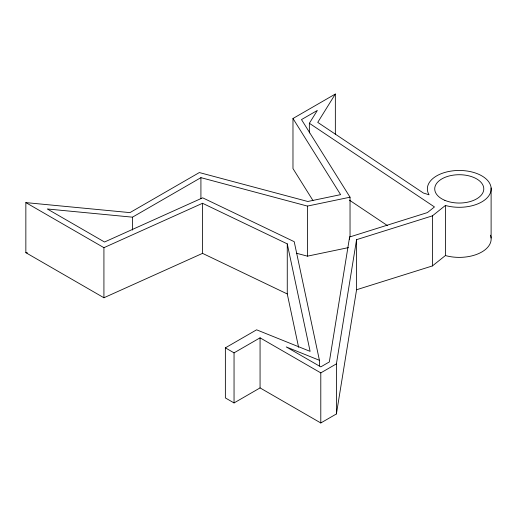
<?xml version="1.0" encoding="UTF-8"?>
<svg xmlns="http://www.w3.org/2000/svg" width="517" height="517" viewBox="0 0 517 517"><rect width="100%" height="100%" fill="white"/><g stroke="black" fill="none" stroke-linecap="round" stroke-linejoin="round"><path stroke-width="0.78" d="M350.035 236.78L350.035 197.197L301.489 119.589L317.335 110.444L309.36 123.272L434.467 206.942L427.417 212.584L349.602 237.006L329.323 361.945L320.792 366.876L286.25 346.933L319.422 360.291L319.422 365.946M298.606 347.308L287.265 293.953L202.535 253.362L103.923 297.76L25.85 252.684L25.85 202.606L103.923 247.675L202.535 203.278L287.265 243.869L310.11 351.36L256.6 329.814L225.367 347.844L225.367 397.928L234.046 402.937L260.064 387.912L320.792 422.971L336.405 413.955L336.405 363.871L356.568 239.662L432.406 215.854L445.396 205.469A31.899 18.418 0 0 0 490.575 192.369A31.899 18.418 0 0 0 457.073 170.507A31.899 18.418 0 0 0 429.052 194.799L423.326 192.99L317.742 122.374L335.346 94.029L335.346 134.42M336.405 413.955L356.568 289.74L356.568 239.662M356.568 289.74L432.406 265.938L445.396 255.553A31.899 18.418 0 0 0 478.904 253.472A31.899 18.418 0 0 0 490.471 235.19M312.966 200.531L292.977 168.574L292.977 118.496L335.346 94.029M319.422 360.291L294.212 241.678L202.677 197.824L104.524 242.014L47.299 208.978L132.475 217.172L200.919 177.654L307.434 206.083L350.035 197.197M225.367 347.844L234.046 352.853L260.064 337.827L320.792 372.886L336.405 363.871M296.551 253.259L307.434 256.161L348.452 247.611M25.85 202.606L129.948 212.616L199.342 172.555L307.783 201.488L340.606 194.644L292.977 118.496M25.85 252.684L27.453 252.839M349.505 200.202L387.634 225.709M491.111 187.955L491.111 238.04M445.396 205.469L445.396 255.553M432.406 215.854L432.406 265.938M349.602 237.006L349.602 239.429M320.792 372.886L320.792 422.971M309.36 123.272L309.36 132.966M307.434 206.083L307.434 256.161M287.265 243.869L287.265 293.953M260.064 337.827L260.064 387.912M234.046 352.853L234.046 402.937M202.535 203.278L202.535 253.362M200.919 177.654L200.919 198.657M132.475 217.172L132.475 230.097M103.923 247.675L103.923 297.76M444.859 200.35A24.538 14.166 0 0 0 483.66 190.346A24.538 14.166 0 0 0 449.247 175.948A24.538 14.166 0 0 0 444.859 200.35"/></g></svg>
